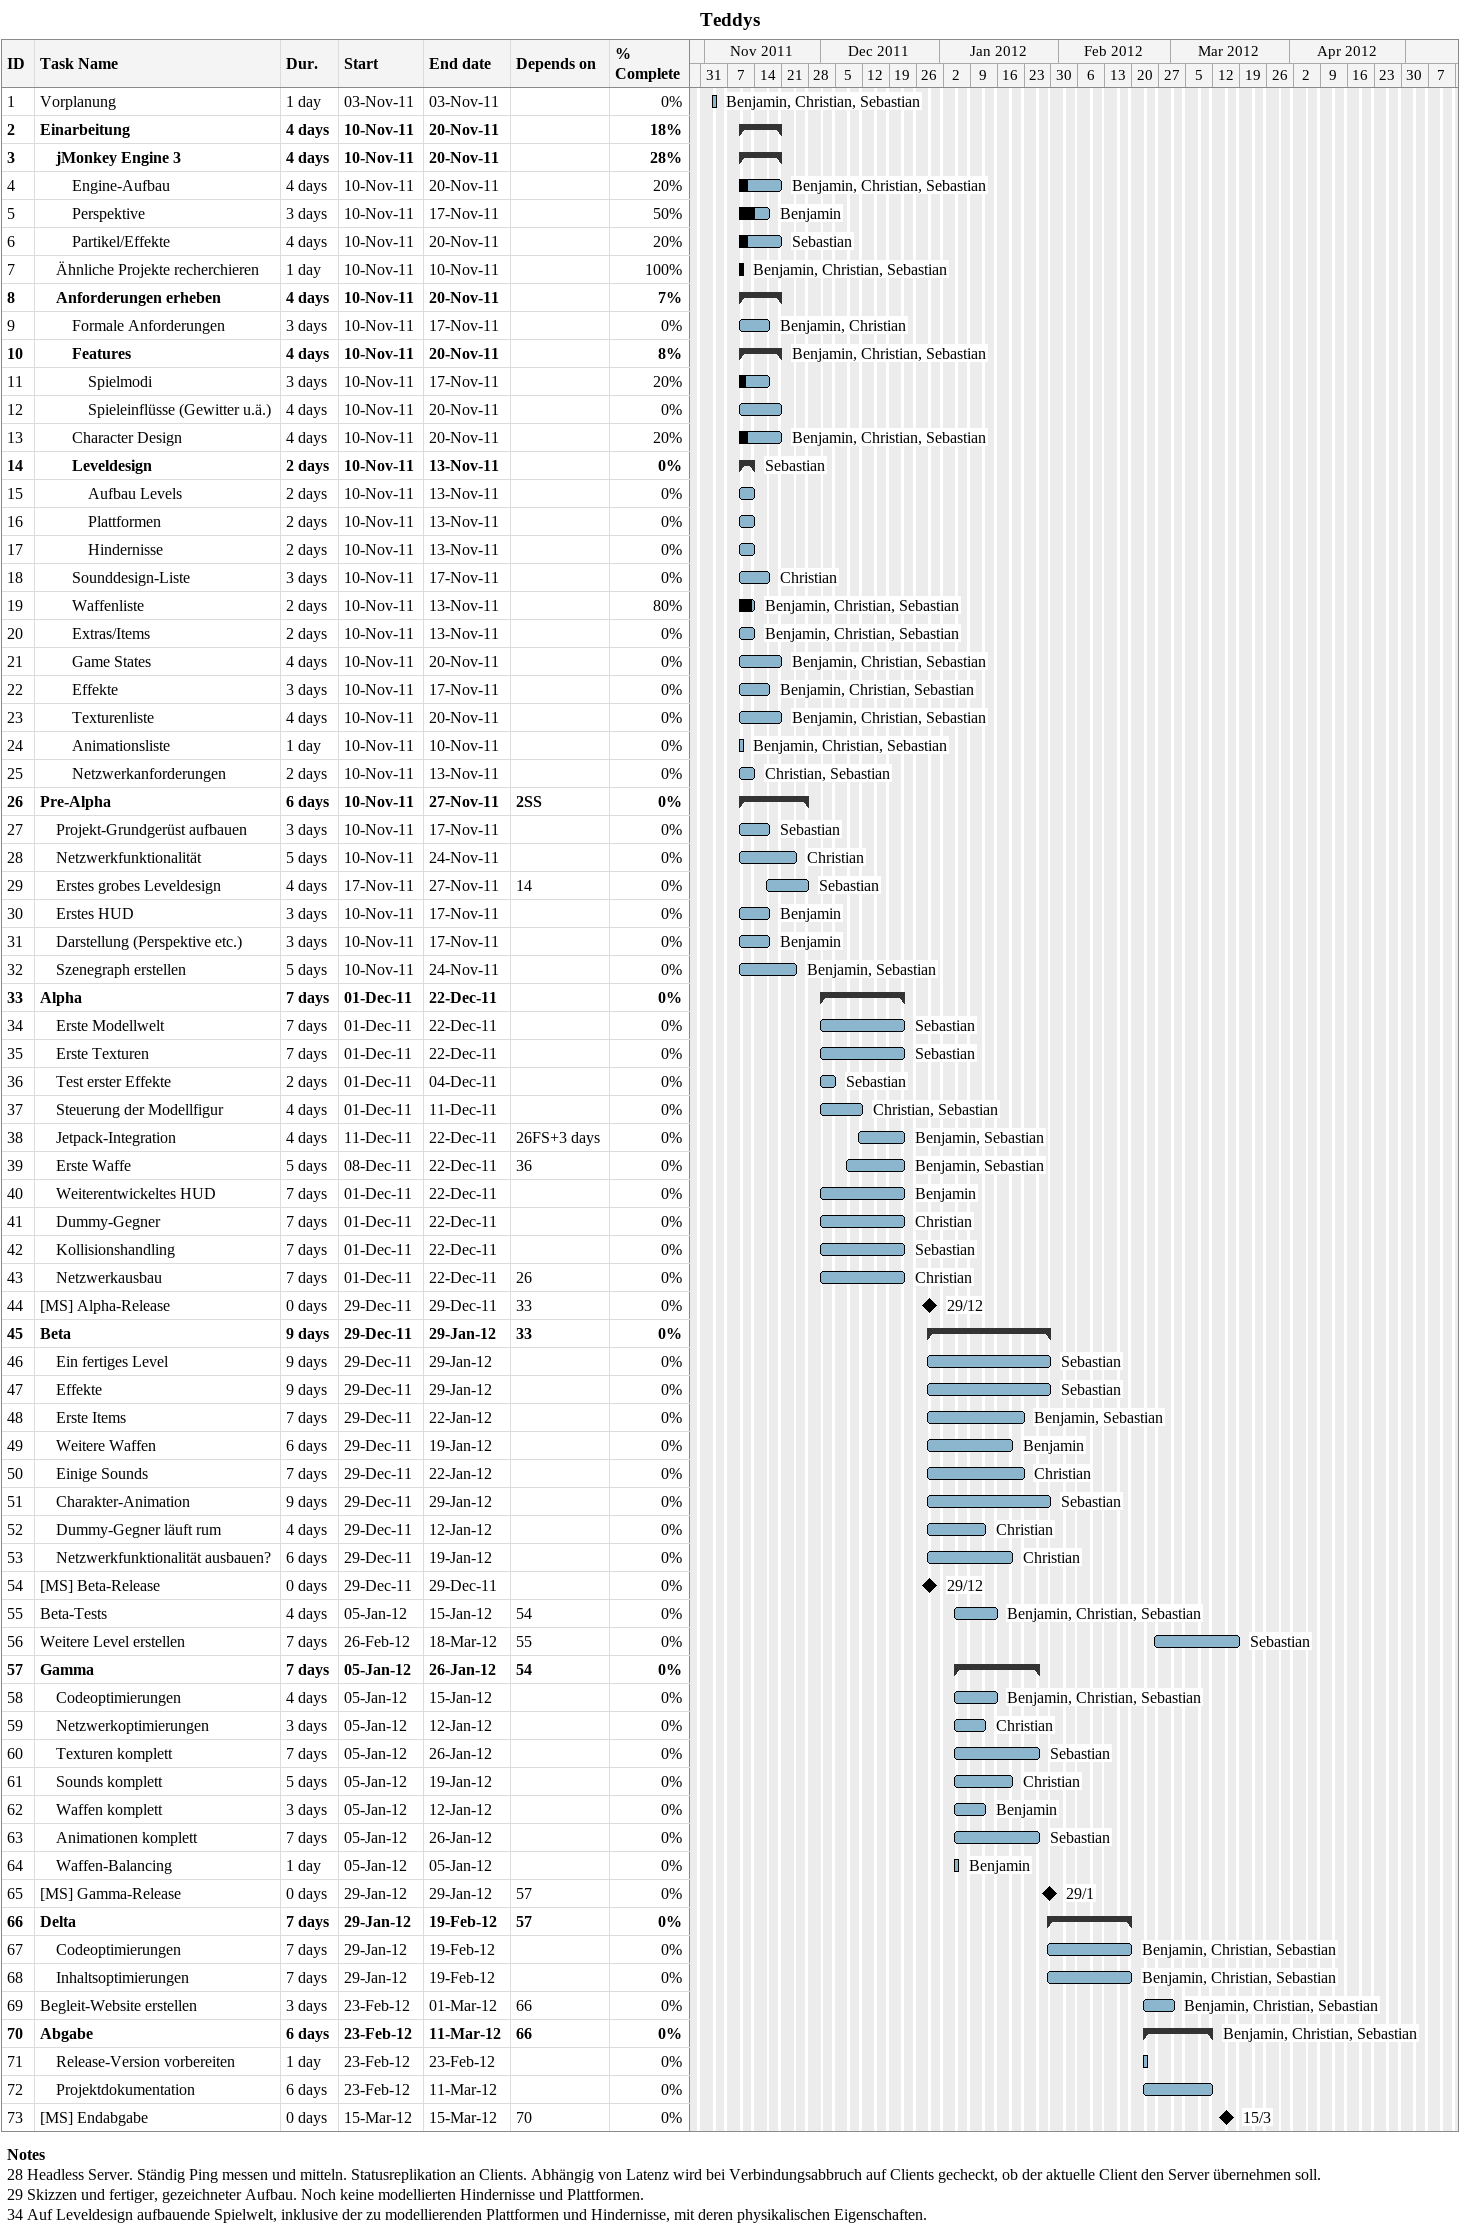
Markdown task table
Teddys

| ID | Level | Task | Duration | Start | Finish | Predecessors | Resources | % complete |
|---|---|---|---|---|---|---|---|---|
| 1 | 1 | Vorplanung | 1d | 2011-11-03 | 2011-11-03 |  | Benjamin, Christian, Sebastian | 0 |
| 2 | 1 | **Einarbeitung** | 4d | 2011-11-10 | 2011-11-20 |  |  | 18 |
| 3 | 2 | **jMonkey Engine 3** | 4d | 2011-11-10 | 2011-11-20 |  |  | 28 |
| 4 | 3 | Engine-Aufbau | 4d | 2011-11-10 | 2011-11-20 |  | Benjamin, Christian, Sebastian | 20 |
| 5 | 3 | Perspektive | 3d | 2011-11-10 | 2011-11-17 |  | Benjamin | 50 |
| 6 | 3 | Partikel/Effekte | 4d | 2011-11-10 | 2011-11-20 |  | Sebastian | 20 |
| 7 | 2 | Ähnliche Projekte recherchieren | 1d | 2011-11-10 | 2011-11-10 |  | Benjamin, Christian, Sebastian | 100 |
| 8 | 2 | **Anforderungen erheben** | 4d | 2011-11-10 | 2011-11-20 |  |  | 7 |
| 9 | 3 | Formale Anforderungen | 3d | 2011-11-10 | 2011-11-17 |  | Benjamin, Christian | 0 |
| 10 | 3 | **Features** | 4d | 2011-11-10 | 2011-11-20 |  | Benjamin, Christian, Sebastian | 8 |
| 11 | 4 | Spielmodi | 3d | 2011-11-10 | 2011-11-17 |  |  | 20 |
| 12 | 4 | Spieleinflüsse (Gewitter u.ä.) | 4d | 2011-11-10 | 2011-11-20 |  |  | 0 |
| 13 | 3 | Character Design | 4d | 2011-11-10 | 2011-11-20 |  | Benjamin, Christian, Sebastian | 20 |
| 14 | 3 | **Leveldesign** | 2d | 2011-11-10 | 2011-11-13 |  | Sebastian | 0 |
| 15 | 4 | Aufbau Levels | 2d | 2011-11-10 | 2011-11-13 |  |  | 0 |
| 16 | 4 | Plattformen | 2d | 2011-11-10 | 2011-11-13 |  |  | 0 |
| 17 | 4 | Hindernisse | 2d | 2011-11-10 | 2011-11-13 |  |  | 0 |
| 18 | 3 | Sounddesign-Liste | 3d | 2011-11-10 | 2011-11-17 |  | Christian | 0 |
| 19 | 3 | Waffenliste | 2d | 2011-11-10 | 2011-11-13 |  | Benjamin, Christian, Sebastian | 80 |
| 20 | 3 | Extras/Items | 2d | 2011-11-10 | 2011-11-13 |  | Benjamin, Christian, Sebastian | 0 |
| 21 | 3 | Game States | 4d | 2011-11-10 | 2011-11-20 |  | Benjamin, Christian, Sebastian | 0 |
| 22 | 3 | Effekte | 3d | 2011-11-10 | 2011-11-17 |  | Benjamin, Christian, Sebastian | 0 |
| 23 | 3 | Texturenliste | 4d | 2011-11-10 | 2011-11-20 |  | Benjamin, Christian, Sebastian | 0 |
| 24 | 3 | Animationsliste | 1d | 2011-11-10 | 2011-11-10 |  | Benjamin, Christian, Sebastian | 0 |
| 25 | 3 | Netzwerkanforderungen | 2d | 2011-11-10 | 2011-11-13 |  | Christian, Sebastian | 0 |
| 26 | 1 | **Pre-Alpha** | 6d | 2011-11-10 | 2011-11-27 | 2SS |  | 0 |
| 27 | 2 | Projekt-Grundgerüst aufbauen | 3d | 2011-11-10 | 2011-11-17 |  | Sebastian | 0 |
| 28 | 2 | Netzwerkfunktionalität | 5d | 2011-11-10 | 2011-11-24 |  | Christian | 0 |
| 29 | 2 | Erstes grobes Leveldesign | 4d | 2011-11-17 | 2011-11-27 | 14 | Sebastian | 0 |
| 30 | 2 | Erstes HUD | 3d | 2011-11-10 | 2011-11-17 |  | Benjamin | 0 |
| 31 | 2 | Darstellung (Perspektive etc.) | 3d | 2011-11-10 | 2011-11-17 |  | Benjamin | 0 |
| 32 | 2 | Szenegraph erstellen | 5d | 2011-11-10 | 2011-11-24 |  | Benjamin, Sebastian | 0 |
| 33 | 1 | **Alpha** | 7d | 2011-12-01 | 2011-12-22 |  |  | 0 |
| 34 | 2 | Erste Modellwelt | 7d | 2011-12-01 | 2011-12-22 |  | Sebastian | 0 |
| 35 | 2 | Erste Texturen | 7d | 2011-12-01 | 2011-12-22 |  | Sebastian | 0 |
| 36 | 2 | Test erster Effekte | 2d | 2011-12-01 | 2011-12-04 |  | Sebastian | 0 |
| 37 | 2 | Steuerung der Modellfigur | 4d | 2011-12-01 | 2011-12-11 |  | Christian, Sebastian | 0 |
| 38 | 2 | Jetpack-Integration | 4d | 2011-12-11 | 2011-12-22 | 26FS+3d | Benjamin, Sebastian | 0 |
| 39 | 2 | Erste Waffe | 5d | 2011-12-08 | 2011-12-22 | 36 | Benjamin, Sebastian | 0 |
| 40 | 2 | Weiterentwickeltes HUD | 7d | 2011-12-01 | 2011-12-22 |  | Benjamin | 0 |
| 41 | 2 | Dummy-Gegner | 7d | 2011-12-01 | 2011-12-22 |  | Christian | 0 |
| 42 | 2 | Kollisionshandling | 7d | 2011-12-01 | 2011-12-22 |  | Sebastian | 0 |
| 43 | 2 | Netzwerkausbau | 7d | 2011-12-01 | 2011-12-22 | 26 | Christian | 0 |
| 44 | 1 | [MS] Alpha-Release | 0d | 2011-12-29 | 2011-12-29 | 33 |  | 0 |
| 45 | 1 | **Beta** | 9d | 2011-12-29 | 2012-01-29 | 33 |  | 0 |
| 46 | 2 | Ein fertiges Level | 9d | 2011-12-29 | 2012-01-29 |  | Sebastian | 0 |
| 47 | 2 | Effekte | 9d | 2011-12-29 | 2012-01-29 |  | Sebastian | 0 |
| 48 | 2 | Erste Items | 7d | 2011-12-29 | 2012-01-22 |  | Benjamin, Sebastian | 0 |
| 49 | 2 | Weitere Waffen | 6d | 2011-12-29 | 2012-01-19 |  | Benjamin | 0 |
| 50 | 2 | Einige Sounds | 7d | 2011-12-29 | 2012-01-22 |  | Christian | 0 |
| 51 | 2 | Charakter-Animation | 9d | 2011-12-29 | 2012-01-29 |  | Sebastian | 0 |
| 52 | 2 | Dummy-Gegner läuft rum | 4d | 2011-12-29 | 2012-01-12 |  | Christian | 0 |
| 53 | 2 | Netzwerkfunktionalität ausbauen? | 6d | 2011-12-29 | 2012-01-19 |  | Christian | 0 |
| 54 | 1 | [MS] Beta-Release | 0d | 2011-12-29 | 2011-12-29 |  |  | 0 |
| 55 | 1 | Beta-Tests | 4d | 2012-01-05 | 2012-01-15 | 54 | Benjamin, Christian, Sebastian | 0 |
| 56 | 1 | Weitere Level erstellen | 7d | 2012-02-26 | 2012-03-18 | 55 | Sebastian | 0 |
| 57 | 1 | **Gamma** | 7d | 2012-01-05 | 2012-01-26 | 54 |  | 0 |
| 58 | 2 | Codeoptimierungen | 4d | 2012-01-05 | 2012-01-15 |  | Benjamin, Christian, Sebastian | 0 |
| 59 | 2 | Netzwerkoptimierungen | 3d | 2012-01-05 | 2012-01-12 |  | Christian | 0 |
| 60 | 2 | Texturen komplett | 7d | 2012-01-05 | 2012-01-26 |  | Sebastian | 0 |
| 61 | 2 | Sounds komplett | 5d | 2012-01-05 | 2012-01-19 |  | Christian | 0 |
| 62 | 2 | Waffen komplett | 3d | 2012-01-05 | 2012-01-12 |  | Benjamin | 0 |
| 63 | 2 | Animationen komplett | 7d | 2012-01-05 | 2012-01-26 |  | Sebastian | 0 |
| 64 | 2 | Waffen-Balancing | 1d | 2012-01-05 | 2012-01-05 |  | Benjamin | 0 |
| 65 | 1 | [MS] Gamma-Release | 0d | 2012-01-29 | 2012-01-29 | 57 |  | 0 |
| 66 | 1 | **Delta** | 7d | 2012-01-29 | 2012-02-19 | 57 |  | 0 |
| 67 | 2 | Codeoptimierungen | 7d | 2012-01-29 | 2012-02-19 |  | Benjamin, Christian, Sebastian | 0 |
| 68 | 2 | Inhaltsoptimierungen | 7d | 2012-01-29 | 2012-02-19 |  | Benjamin, Christian, Sebastian | 0 |
| 69 | 1 | Begleit-Website erstellen | 3d | 2012-02-23 | 2012-03-01 | 66 | Benjamin, Christian, Sebastian | 0 |
| 70 | 1 | **Abgabe** | 6d | 2012-02-23 | 2012-03-11 | 66 | Benjamin, Christian, Sebastian | 0 |
| 71 | 2 | Release-Version vorbereiten | 1d | 2012-02-23 | 2012-02-23 |  |  | 0 |
| 72 | 2 | Projektdokumentation | 6d | 2012-02-23 | 2012-03-11 |  |  | 0 |
| 73 | 1 | [MS] Endabgabe | 0d | 2012-03-15 | 2012-03-15 | 70 |  | 0 |

Notes
- 28: Headless Server. Ständig Ping messen und mitteln. Statusreplikation an Clients. Abhängig von Latenz wird bei Verbindungsabbruch auf Clients gecheckt, ob der aktuelle Client den Server übernehmen soll.
- 29: Skizzen und fertiger, gezeichneter Aufbau. Noch keine modellierten Hindernisse und Plattformen.
- 34: Auf Leveldesign aufbauende Spielwelt, inklusive der zu modellierenden Plattformen und Hindernisse, mit deren physikalischen Eigenschaften.
